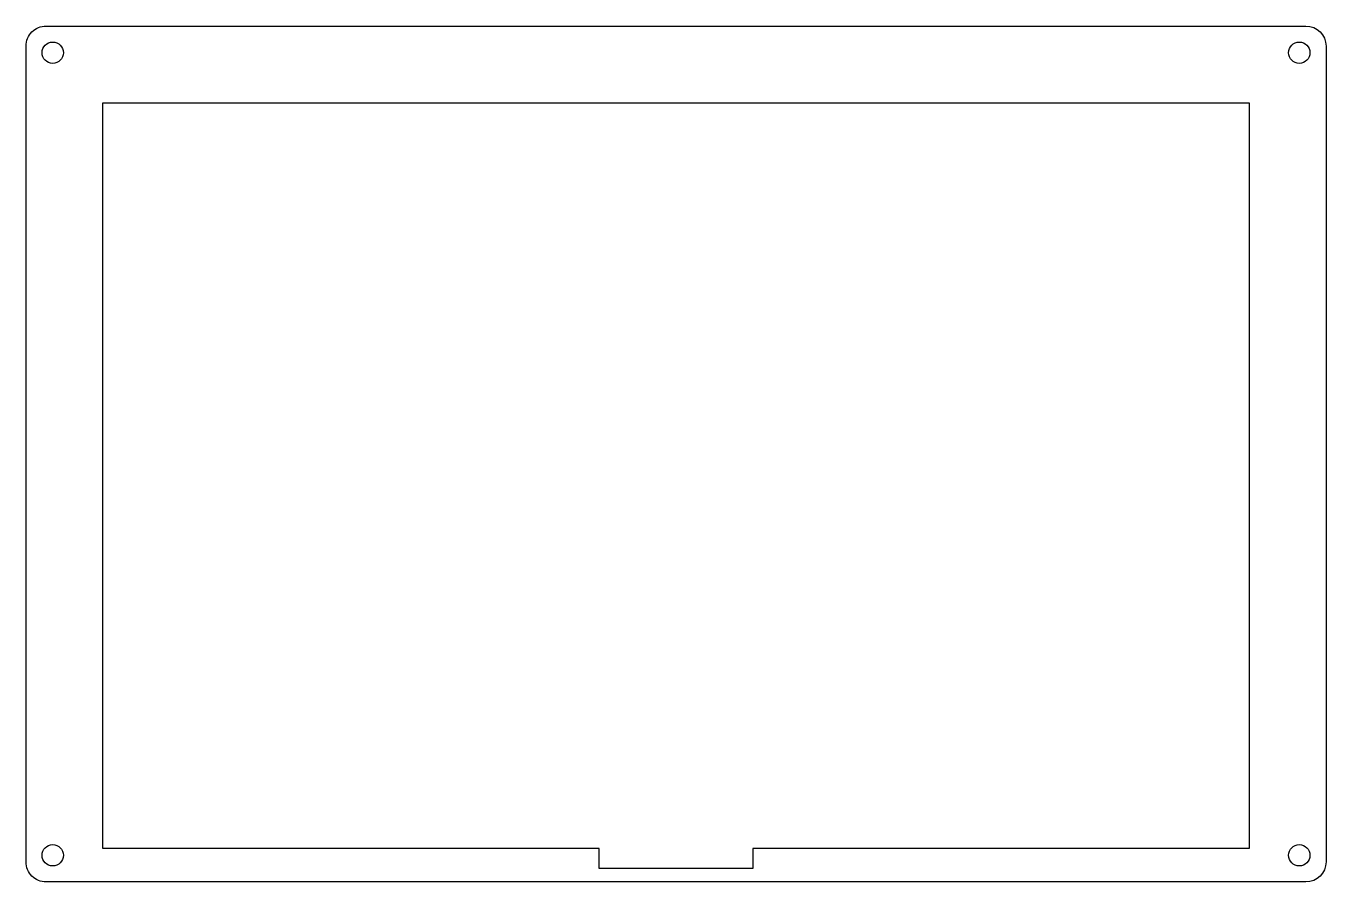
# Model space of a CAD drawing. Extents: x 0 to 194, y 0 to 128.
import ezdxf

# ---------------------------------------------------------------- set-up
doc = ezdxf.new("R2010")
doc.units = 0
doc.layers.get('0').update_dxf_attribs({"linetype": 'continuous'})

# ---------------------------------------------------------------- blocks, each defined once
blk = doc.blocks.new('SKETCH')
at = {"color": 7}
blk.add_lwpolyline([(191.5, 0), (3, 0, -0.414214), (0, 3), (0, 125, -0.414214), (3, 128), (97.25, 128), (191.5, 128, -0.414211), (194.5, 125), (194.5, 64), (194.5, 3, -0.414213), (191.5, 0)], format="xyb", dxfattribs=at)
blk.add_lwpolyline([(11.5, 5), (11.5, 116.5), (97.25, 116.5), (183, 116.5), (183, 5), (108.75, 5), (108.75, 2), (85.75, 2), (85.75, 5), (11.5, 5)], dxfattribs=at)
for centre in [(4, 124), (190.5, 124), (4, 4), (190.5, 4)]:
    blk.add_circle(centre, 1.6, dxfattribs=at)

msp = doc.modelspace()

# ---------------------------------------------------------------- block references
at = {"color": 7}
msp.add_blockref('SKETCH', (0, 0), dxfattribs=at)

doc.saveas('drawing.dxf')
